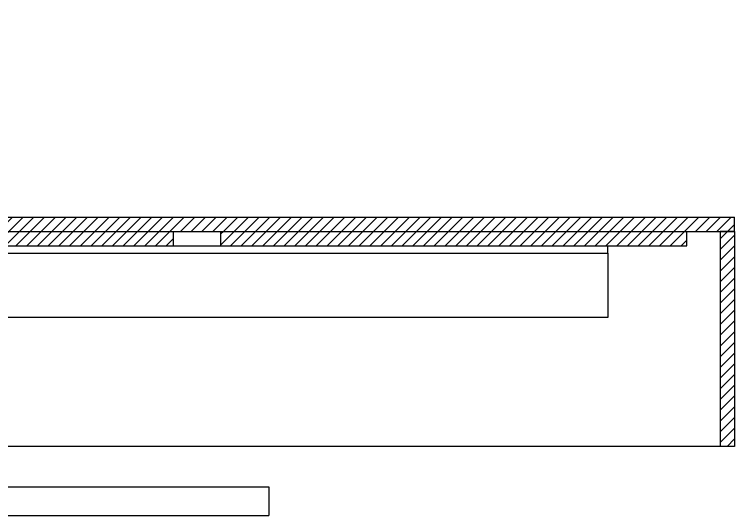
# Model space of a CAD drawing. Header units: millimetres. Extents: x -816 to 2660, y 734 to 4049.
# Drawn here: x 1172.7 to 1474.2, y 3521 to 3731 of the extents above; entities that cross this region are included whole.
import ezdxf

# ---------------------------------------------------------------- set-up
doc = ezdxf.new("R2010")
doc.units = ezdxf.units.MM

msp = doc.modelspace()

# ---------------------------------------------------------------- hatches: boundary and pattern name
at = {"linetype": 'Continuous', "lineweight": 18}
h = msp.add_hatch(dxfattribs=at)
h.set_pattern_fill('ANSI31', style=0)
h.paths.add_polyline_path([(1046.22, 3646), (1046.22, 3640), (1474.22, 3640), (1474.22, 3646), (1149.22, 3646), (1149.22, 3731), (1144.22, 3731), (1144.22, 3646)], flags=0)
h = msp.add_hatch(dxfattribs=at)
h.set_pattern_fill('ANSI31', style=0)
h.paths.add_polyline_path([(1074.22, 3640), (1074.22, 3634), (1239.22, 3634), (1239.22, 3640)], flags=0)
h = msp.add_hatch(dxfattribs=at)
h.set_pattern_fill('ANSI31', style=0)
h.paths.add_polyline_path([(1259.22, 3634), (1454.22, 3634), (1454.22, 3640), (1259.22, 3640)], flags=0)
h = msp.add_hatch(dxfattribs=at)
h.set_pattern_fill('ANSI31', style=0)
h.paths.add_polyline_path([(1474.22, 3550), (1474.22, 3640), (1468.22, 3640), (1468.22, 3550)], flags=0)

# ---------------------------------------------------------------- linework, layer by layer
at = {"color": 7, "linetype": 'Continuous', "lineweight": 25}
for p, q in [((1149.22, 3646), (1474.22, 3646)), ((1474.22, 3640), (1474.22, 3646)), ((1046.22, 3640), (1474.22, 3640)), ((1074.22, 3640), (1239.22, 3640)), ((1239.22, 3640), (1239.22, 3634)), ((1259.22, 3634), (1259.22, 3640)), ((1259.22, 3640), (1454.22, 3640)), ((1454.22, 3634), (1454.22, 3640)), ((1468.22, 3640), (1468.22, 3550)), ((1474.22, 3640), (1468.22, 3640)), ((1474.22, 3640), (1474.22, 3550)), ((1074.22, 3634), (1239.22, 3634)), ((1239.22, 3634), (1259.22, 3634)), ((1259.22, 3634), (1454.22, 3634)), ((1421.18, 3631), (1421.18, 3634)), ((1421.18, 3631), (1421.18, 3604)), ((1421.18, 3604), (1020.72, 3604)), ((1468.22, 3550), (1021.72, 3550)), ((1474.22, 3550), (1468.22, 3550)), ((1076.72, 3533), (1279.2, 3533)), ((1279.2, 3533), (1279.2, 3521)), ((1038.98, 3521), (1279.2, 3521))]:
    msp.add_line(p, q, dxfattribs=at)
at = {"color": 8, "linetype": 'Continuous', "lineweight": 25}
msp.add_line((1054.22, 3631), (1421.18, 3631), dxfattribs=at)

doc.saveas('drawing.dxf')
